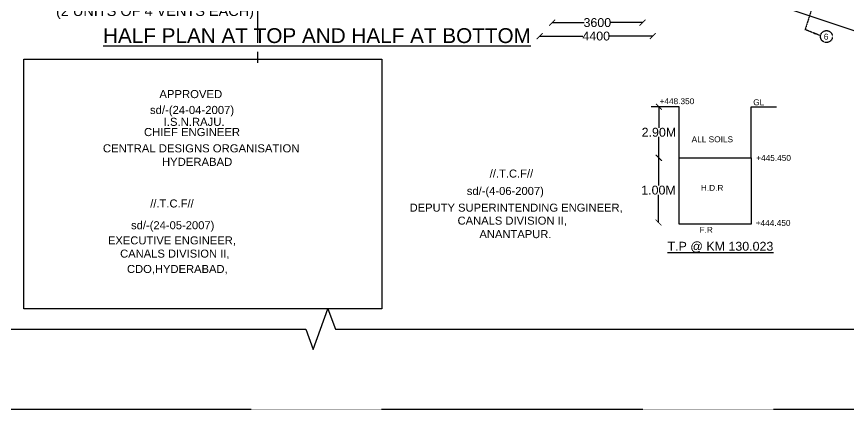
# Model space of a CAD drawing. Header units: millimetres. Extents: x -684 to 57229, y 11787 to 25017.
# Drawn here: x 42724 to 48336, y 11787 to 14438 of the extents above; entities that cross this region are included whole.
import ezdxf

# ---------------------------------------------------------------- set-up
doc = ezdxf.new("R2010")
doc.units = ezdxf.units.MM
doc.header["$MEASUREMENT"] = 0
doc.linetypes.add('ACAD_ISO08W100', pattern=[36, 24, -3, 6, -3])
doc.linetypes.add('HIDDENX2', pattern=[0.75, 0.5, -0.25])
doc.layers.add('DRAWING', color=7, linetype='Continuous')
doc.layers.add('TEXT', color=7, linetype='Continuous')
doc.styles.get("Standard").update_dxf_attribs({"font": 'arial.ttf'})
doc.dimstyles.get("Standard").update_dxf_attribs({"dimtxt": 60, "dimasz": 40, "dimexe": 0.18, "dimexo": 0.0625, "dimgap": 0.09, "dimtad": 0, "dimtih": 1, "dimtoh": 1, "dimdec": 0, "dimzin": 0, "dimdsep": 46, "dimtxsty": 'Standard', "dimblk": 'ARCHTICK', "dimcen": 0.05, "dimse1": 1, "dimse2": 1, "dimadec": 0, "dimazin": 0, "dimtfac": 1, "dimtdec": 0, "dimtofl": 0, "dimtmove": 0, "dimatfit": 3, "dimfxl": 1, "dimtolj": 1, "dimtzin": 0, "dimarcsym": 0})

# ---------------------------------------------------------------- blocks, each defined once
blk = doc.blocks.new('_ArchTick')
at = {"color": 0, "linetype": 'ByBlock', "const_width": 0.15}
blk.add_lwpolyline([(-0.5, -0.5), (0.5, 0.5)], dxfattribs=at)
blk = doc.blocks.new('*D249')
at = {"layer": 'Defpoints', "color": 0, "transparency": 16777216}
for p in [(46337.7, 14402.6), (46947.2, 14402.6), (46947.2, 14397.2)]:
    blk.add_point(p, dxfattribs=at)
at = {"layer": 'DRAWING', "color": 0, "lineweight": -2, "transparency": 16777216}
for p, q in [((46337.7, 14397.2), (46552.9, 14397.2)), ((46947.2, 14397.2), (46732, 14397.2))]:
    blk.add_line(p, q, dxfattribs=at)
at = {"layer": 'DRAWING', "color": 0, "lineweight": -2, "transparency": 16777216, "xscale": 40, "yscale": 40, "zscale": 40, "rotation": 180}
blk.add_blockref('_ArchTick', (46337.7, 14397.2), dxfattribs=at)
at = {"layer": 'DRAWING', "color": 0, "lineweight": -2, "transparency": 16777216, "xscale": 40, "yscale": 40, "zscale": 40}
blk.add_blockref('_ArchTick', (46947.2, 14397.2), dxfattribs=at)
at = {"layer": 'DRAWING', "color": 0, "transparency": 16777216, "insert": (46642.4, 14397.2), "char_height": 60, "attachment_point": 5}
blk.add_mtext('\\A1;3600', dxfattribs=at)
blk = doc.blocks.new('*D250')
at = {"layer": 'Defpoints', "color": 0, "transparency": 16777216}
for p in [(46253, 14310.5), (47016.8, 14310.5), (47016.8, 14306.3)]:
    blk.add_point(p, dxfattribs=at)
at = {"layer": 'DRAWING', "color": 0, "lineweight": -2, "transparency": 16777216}
for p, q in [((46253, 14306.3), (46544.1, 14306.3)), ((47016.8, 14306.3), (46725.7, 14306.3))]:
    blk.add_line(p, q, dxfattribs=at)
at = {"layer": 'DRAWING', "color": 0, "lineweight": -2, "transparency": 16777216, "xscale": 40, "yscale": 40, "zscale": 40, "rotation": 180}
blk.add_blockref('_ArchTick', (46253, 14306.3), dxfattribs=at)
at = {"layer": 'DRAWING', "color": 0, "lineweight": -2, "transparency": 16777216, "xscale": 40, "yscale": 40, "zscale": 40}
blk.add_blockref('_ArchTick', (47016.8, 14306.3), dxfattribs=at)
at = {"layer": 'DRAWING', "color": 0, "transparency": 16777216, "insert": (46634.9, 14306.3), "char_height": 60, "attachment_point": 5}
blk.add_mtext('\\A1;4400', dxfattribs=at)
blk = doc.blocks.new('*D268')
at = {"layer": 'Defpoints', "color": 0, "transparency": 16777216}
for p in [(47042.3, 13829.5), (47058, 13829.5), (47042.3, 13484.6)]:
    blk.add_point(p, dxfattribs=at)
at = {"layer": 'DRAWING', "color": 0, "lineweight": -2, "transparency": 16777216}
for p, q in [((47058, 13829.5), (47058, 13687.8)), ((47058, 13484.6), (47058, 13626.3))]:
    blk.add_line(p, q, dxfattribs=at)
at = {"layer": 'DRAWING', "color": 0, "lineweight": -2, "transparency": 16777216, "xscale": 40, "yscale": 40, "zscale": 40}
for p, rotation in [((47058, 13829.5), 90), ((47058, 13484.6), 270)]:
    blk.add_blockref('_ArchTick', p, dxfattribs=dict(at, rotation=rotation))
at = {"layer": 'DRAWING', "color": 0, "transparency": 16777216, "insert": (47058, 13657), "char_height": 60, "attachment_point": 5}
blk.add_mtext('\\A1;2.90M', dxfattribs=at)
blk = doc.blocks.new('*D269')
at = {"layer": 'Defpoints', "color": 0, "transparency": 16777216}
for p in [(47058, 13484.6), (47055.3, 13048.3), (47058, 13048.3)]:
    blk.add_point(p, dxfattribs=at)
at = {"layer": 'DRAWING', "color": 0, "lineweight": -2, "transparency": 16777216}
for p, q in [((47055.3, 13484.6), (47055.3, 13297.2)), ((47055.3, 13048.3), (47055.3, 13235.7))]:
    blk.add_line(p, q, dxfattribs=at)
at = {"layer": 'DRAWING', "color": 0, "lineweight": -2, "transparency": 16777216, "xscale": 40, "yscale": 40, "zscale": 40}
for p, rotation in [((47055.3, 13484.6), 90), ((47055.3, 13048.3), 270)]:
    blk.add_blockref('_ArchTick', p, dxfattribs=dict(at, rotation=rotation))
at = {"layer": 'DRAWING', "color": 0, "transparency": 16777216, "insert": (47055.3, 13266.5), "char_height": 60, "attachment_point": 5}
blk.add_mtext('\\A1;1.00M', dxfattribs=at)

msp = doc.modelspace()

# ---------------------------------------------------------------- linework, layer by layer
at = {"layer": 'DRAWING'}
msp.add_line((47679.2, 14576.5), (49661.7, 13909.7), dxfattribs=at)
at = {"layer": 'DRAWING', "linetype": 'HIDDENX2'}
msp.add_lwpolyline([(36285.6, 25016.5), (56527.8, 25016.5), (56527.8, 11787), (36285.6, 11787)], close=True, dxfattribs=at)
at = {"layer": 'DRAWING', "linetype": 'ACAD_ISO08W100', "ltscale": 20}
msp.add_lwpolyline([(44349.9, 21941), (44349.9, 14125.4)], dxfattribs=at)
at = {"layer": 'DRAWING'}
for points in [[(42772.2, 14150.7), (45187.3, 14150.7), (45187.3, 12465.2), (42772.2, 12465.2)], [(47194.7, 13484.6), (47679.9, 13484.6), (47679.9, 13037.7), (47194.7, 13037.7)]]:
    msp.add_lwpolyline(points, close=True, dxfattribs=at)
for points in [[(47194.7, 13484.6), (47194.7, 13829.5), (47006, 13829.5)], [(47679.9, 13484.6), (47679.9, 13829.5), (47852.5, 13829.5)]]:
    msp.add_lwpolyline(points, dxfattribs=at)
at = {"layer": 'DRAWING', "linetype": 'Continuous'}
msp.add_lwpolyline([(42163.2, 12328.9), (44674.7, 12328.9), (44724.7, 12191.6), (44824.7, 12466.3), (44874.7, 12328.9), (48884.6, 12328.9)], dxfattribs=at)
at = {"layer": 'DRAWING', "linetype": 'HIDDENX2'}
msp.add_circle((48188.7, 14303.2), 40.2, dxfattribs=at)

# ---------------------------------------------------------------- texts
at = {"layer": 'DRAWING'}
for s, height, p in [('APPROVED', 54.6, (43687, 13887.8)), ('sd/-(24-04-2007)', 54.605, (43623.5, 13780.5)), ('I.S.N.RAJU.', 54.605, (43715.9, 13700.5)), ('CHIEF ENGINEER', 54.605, (43583.1, 13631.4)), ('CENTRAL DESIGNS ORGANISATION', 54.605, (43305.9, 13521.5)), ('HYDERABAD', 54.6, (43704.3, 13430.3)), ('//.T.C.F//', 54.01, (45916, 13351.5)), ('sd/-(4-06-2007)', 54.015, (45761.5, 13234.2)), ('//.T.C.F//', 54.01, (43625.3, 13149.7)), ('DEPUTY SUPERINTENDING ENGINEER,', 54.015, (45375.6, 13121.5)), ('CANALS DIVISION II,', 54.015, (45699.2, 13033.9)), ('sd/-(24-05-2007)', 54.015, (43496, 13002.7)), ('ANANTAPUR.', 54.01, (45846.8, 12942.8)), ('EXECUTIVE ENGINEER,', 54.015, (43339.8, 12900.5)), ('CANALS DIVISION II,', 54.015, (43422.2, 12811.2)), ('CDO,HYDERABAD,', 54.015, (43468.5, 12707.5))]:
    msp.add_text(s, height=height, dxfattribs=at).set_placement(p)
for s, insert, char_height, width, attachment_point in [('NUMBER OF VENTS - 8\\P(2 UNITS OF 4 VENTS EACH)', (44325.8, 14628.8), 70, 1624.68, 3), ('6', (48201.5, 14322.3), 40, 29.022, 3), ('+448.350', (47062.1, 13887), 40, 203.498, 1), ('GL', (47694.4, 13879.5), 40, 203.498, 1), ('ALL SOILS', (47278.8, 13629.7), 40, 359.215, 1), ('+445.450', (47714.4, 13504.1), 40, 203.498, 1), ('H.D.R', (47341, 13302.2), 40, 359.215, 1), ('+444.450', (47711.4, 13065.4), 40, 203.498, 1), ('F.R', (47331.8, 13018.9), 40, 89.704, 1), ('{\\LT.P @ KM 130.023}', (47116.1, 12917.8), 60, 867.246, 1)]:
    msp.add_mtext(s, dxfattribs=dict(at, insert=insert, char_height=char_height, width=width, attachment_point=attachment_point))
at = {"layer": 'TEXT'}
msp.add_text('%%UHALF PLAN AT TOP AND HALF AT BOTTOM', height=100, dxfattribs=at).set_placement((43306.6, 14259.6))

# ---------------------------------------------------------------- dimensions: what is measured, and where the dimension line sits
at = {"layer": 'DRAWING'}
for base, p1, p2, text, picture, middle in [((46947.2, 14397.2), (46337.7, 14402.6), (46947.2, 14402.6), '3600', '*D249', (46642.4, 14397.2)), ((47016.8, 14306.3), (46253, 14310.5), (47016.8, 14310.5), '4400', '*D250', (46634.9, 14306.3))]:
    dim = msp.add_linear_dim(base=base, p1=p1, p2=p2, text=text, dimstyle='Standard', dxfattribs=at)
    dim.commit()
    dim.dimension.update_dxf_attribs({"geometry": picture, "text_midpoint": middle})
for base, p1, p2, text, picture, middle in [((47058, 13829.5), (47042.3, 13484.6), (47042.3, 13829.5), '2.90M', '*D268', (47058, 13657)), ((47055.3, 13048.3), (47058, 13484.6), (47058, 13048.3), '1.00M', '*D269', (47055.3, 13266.5))]:
    dim = msp.add_linear_dim(base=base, p1=p1, p2=p2, angle=90, text=text, dimstyle='Standard', dxfattribs=at)
    dim.commit()
    dim.dimension.update_dxf_attribs({"geometry": picture, "text_midpoint": middle})

# ---------------------------------------------------------------- leaders
at = {"layer": 'DRAWING', "linetype": 'HIDDENX2'}
for points in [[(48373.8, 15016.2), (48272.1, 15062.5), (48043.3, 14346.9)], [(48141.3, 14311.6), (48045.1, 14349.7)]]:
    msp.add_leader(points, dimstyle='Standard', override={"dimgap": 0.09, "dimtad": 0}, dxfattribs=at)

doc.saveas('drawing.dxf')
